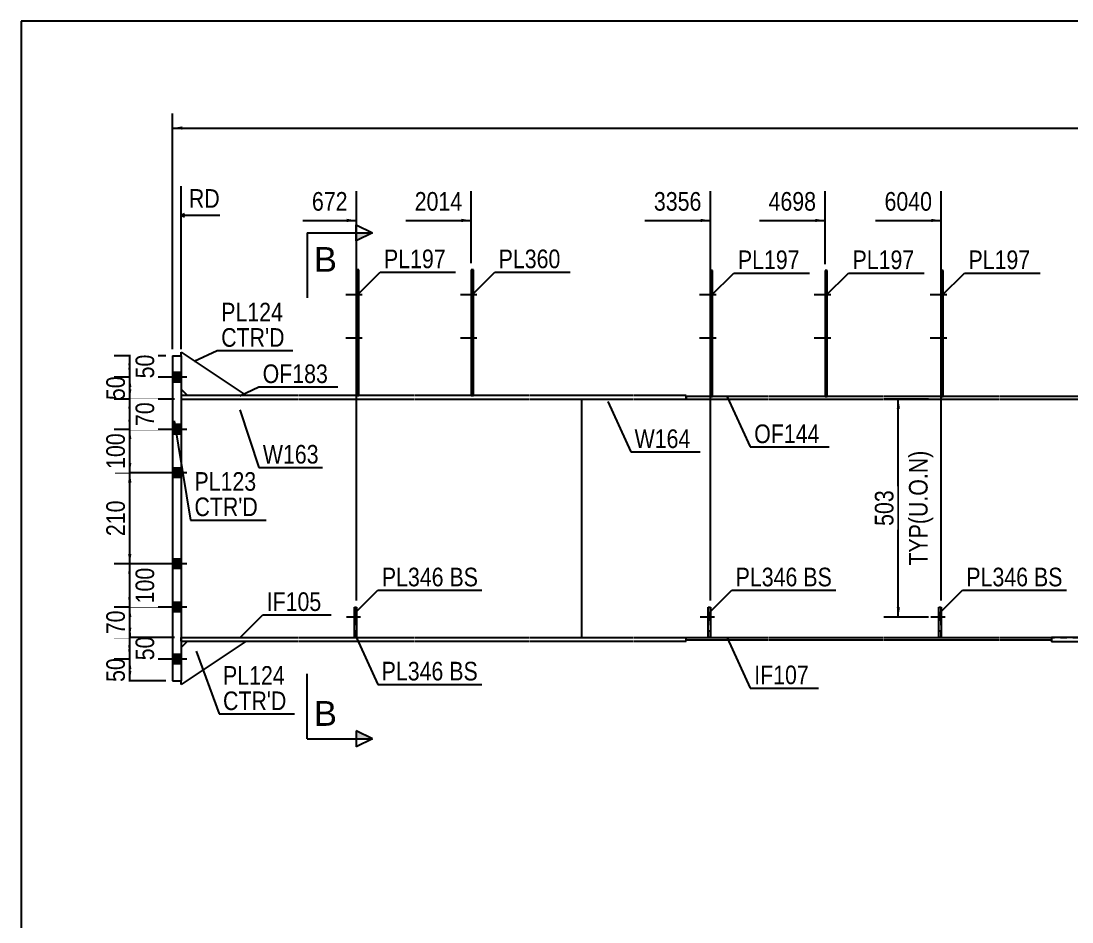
# Model space of a CAD drawing. Header units: millimetres. Extents: x -27 to 375, y -201 to 76.
# Drawn here: x -24.6 to 137, y -62.1 to 76.4 of the extents above; entities that cross this region are included whole.
import ezdxf

# ---------------------------------------------------------------- set-up
doc = ezdxf.new("R2010")
doc.units = ezdxf.units.MM
doc.linetypes.add('DXK_LINE_DOT1', pattern=[1.8814, 0.9407, -0.9407])
doc.linetypes.add('DXK_LINE_DOT2', pattern=[3.9198, 1.9599, -1.9599])
doc.styles.add('Arial', font='ARIAL.TTF', dxfattribs={"height": 0.2})
doc.styles.add('Arial Narrow', font='ARIALN.TTF', dxfattribs={"height": 0.2})

# ---------------------------------------------------------------- blocks, each defined once
blk = doc.blocks.new('Unknown-623588259-1210')
at = {"color": 5, "linetype": 'Continuous'}
for p, q in [((375.38, 76.45), (-24.62, 76.45)), ((-24.62, 76.45), (-24.62, -200.55))]:
    blk.add_line(p, q, dxfattribs=at)
blk = doc.blocks.new('Part-623588259-7175 - 1490')
at = {"color": 2, "linetype": 'Continuous'}
for p, q in [((18, 18.87), (0, 18.87)), ((0, 18.33), (18, 18.33)), ((35.83, 18.87), (18.1, 18.87)), ((18.1, 18.33), (35.83, 18.33)), ((53.47, 18.87), (35.93, 18.87)), ((35.93, 18.33), (53.47, 18.33)), ((69.57, 18.87), (53.57, 18.87)), ((53.57, 18.33), (69.57, 18.33)), ((77.67, 18.87), (69.67, 18.87)), ((69.67, 18.33), (77.67, 18.33)), ((77.67, 18.33), (77.67, 18.87))]:
    blk.add_line(p, q, dxfattribs=at)
at = {"color": 7, "linetype": 'DXK_LINE_DOT1'}
blk.add_line((0, 18.87), (0, 18.33), dxfattribs=at)
blk = doc.blocks.new('Part-623588259-7191 - 1490')
at = {"color": 2, "linetype": 'Continuous'}
blk.add_line((61.57, 18.33), (61.57, -18.33), dxfattribs=at)
at = {"color": 7, "linetype": 'DXK_LINE_DOT1'}
for p, q in [((61.57, 18.33), (69.57, 18.33)), ((69.67, 18.33), (90.24, 18.33)), ((90.34, 18.33), (107.88, 18.33)), ((107.98, 18.33), (125.71, 18.33)), ((125.81, 18.33), (141.81, 18.33)), ((141.91, 18.33), (169.42, 18.33)), ((169.52, 18.33), (187.25, 18.33)), ((187.35, 18.33), (204.88, 18.33)), ((204.98, 18.33), (218.54, 18.33)), ((218.54, 18.33), (218.54, -18.33)), ((61.57, -18.33), (69.57, -18.33)), ((69.67, -18.33), (90.24, -18.33)), ((90.34, -18.33), (107.88, -18.33)), ((107.98, -18.33), (125.71, -18.33)), ((125.81, -18.33), (141.81, -18.33)), ((141.91, -18.33), (169.42, -18.33)), ((169.52, -18.33), (187.25, -18.33)), ((187.35, -18.33), (204.88, -18.33)), ((204.98, -18.33), (218.54, -18.33))]:
    blk.add_line(p, q, dxfattribs=at)
blk = doc.blocks.new('Bolt-623588259-7305 - 1490')
at = {"linetype": 'Continuous'}
for points in [[(99.34, 33.87), (99.34, 34.8), (99.01, 34.8), (99.01, 33.87)], [(99.34, 33.87), (99.34, 34.8), (99.01, 34.8), (99.01, 33.87)], [(99.34, 27.2), (99.34, 28.13), (99.01, 28.13), (99.01, 27.2)], [(99.34, 27.2), (99.34, 28.13), (99.01, 28.13), (99.01, 27.2)]]:
    blk.add_hatch(color=3, dxfattribs=at).paths.add_polyline_path(points)
at = {"color": 3, "linetype": 'Continuous'}
for p, q in [((99.88, 34.33), (97.34, 34.33)), ((99.88, 34.33), (97.34, 34.33)), ((99.34, 34.8), (99.01, 34.8)), ((99.34, 34.8), (99.01, 34.8)), ((99.34, 33.87), (99.01, 33.87)), ((99.34, 33.87), (99.01, 33.87)), ((99.88, 27.67), (97.34, 27.67)), ((99.88, 27.67), (97.34, 27.67)), ((99.34, 28.13), (99.01, 28.13)), ((99.34, 28.13), (99.01, 28.13)), ((99.34, 27.2), (99.01, 27.2)), ((99.34, 27.2), (99.01, 27.2))]:
    blk.add_line(p, q, dxfattribs=at)
blk = doc.blocks.new('Part-623588259-7177 - 1490')
at = {"color": 2, "linetype": 'Continuous'}
for p, q in [((77.67, -18.73), (77.67, -18.33)), ((77.67, -18.33), (90.24, -18.33)), ((90.24, -18.73), (77.67, -18.73)), ((90.34, -18.33), (107.88, -18.33)), ((107.88, -18.73), (90.34, -18.73)), ((107.98, -18.33), (125.71, -18.33)), ((125.71, -18.73), (107.98, -18.73)), ((125.81, -18.33), (133.81, -18.33)), ((133.81, -18.73), (125.81, -18.73)), ((133.81, -18.33), (133.81, -18.73))]:
    blk.add_line(p, q, dxfattribs=at)
blk = doc.blocks.new('Part-623588259-7179 - 1490')
at = {"color": 2, "linetype": 'Continuous'}
for p, q in [((77.67, 18.73), (77.67, 18.33)), ((90.24, 18.73), (77.67, 18.73)), ((77.67, 18.33), (90.24, 18.33)), ((107.88, 18.73), (90.34, 18.73)), ((90.34, 18.33), (107.88, 18.33)), ((125.71, 18.73), (107.98, 18.73)), ((107.98, 18.33), (125.71, 18.33)), ((141.81, 18.73), (125.81, 18.73)), ((125.81, 18.33), (141.81, 18.33)), ((149.91, 18.73), (141.91, 18.73)), ((141.91, 18.33), (149.91, 18.33)), ((149.91, 18.33), (149.91, 18.73))]:
    blk.add_line(p, q, dxfattribs=at)
blk = doc.blocks.new('Part-623588259-7182 - 1490')
at = {"color": 2, "linetype": 'Continuous'}
for p, q in [((0, -18.33), (18, -18.33)), ((0, -18.87), (18, -18.87)), ((18.1, -18.33), (35.83, -18.33)), ((18.1, -18.87), (35.83, -18.87)), ((35.93, -18.33), (53.47, -18.33)), ((35.93, -18.87), (53.47, -18.87)), ((53.57, -18.33), (69.57, -18.33)), ((53.57, -18.87), (69.57, -18.87)), ((69.67, -18.33), (77.67, -18.33)), ((69.67, -18.87), (77.67, -18.87)), ((77.67, -18.87), (77.67, -18.33))]:
    blk.add_line(p, q, dxfattribs=at)
at = {"color": 7, "linetype": 'DXK_LINE_DOT1'}
blk.add_line((0, -18.87), (0, -18.33), dxfattribs=at)
blk = doc.blocks.new('Part-623588259-7250 - 1490')
at = {"color": 2, "linetype": 'Continuous'}
for p, q in [((99.34, 38.07), (99.01, 38.07)), ((99.01, 38.07), (99.01, 18.73)), ((99.34, 18.73), (99.34, 38.07))]:
    blk.add_line(p, q, dxfattribs=at)
at = {"color": 7, "linetype": 'DXK_LINE_DOT1'}
blk.add_line((99.01, 18.73), (99.34, 18.73), dxfattribs=at)
blk = doc.blocks.new('Part-623588259-7188 - 1490')
at = {"color": 2, "linetype": 'Continuous'}
for p, q in [((141.81, -18.33), (133.81, -18.33)), ((133.81, -18.33), (133.81, -19)), ((141.81, -19), (133.81, -19)), ((169.42, -18.33), (141.91, -18.33)), ((169.42, -19), (141.91, -19)), ((187.25, -18.33), (169.52, -18.33)), ((187.25, -19), (169.52, -19)), ((204.88, -18.33), (187.35, -18.33)), ((204.88, -19), (187.35, -19)), ((218.54, -18.33), (204.98, -18.33)), ((218.52, -19), (204.98, -19)), ((226.54, -19.56), (218.52, -19)), ((218.54, -18.33), (226.54, -18.89)), ((226.64, -19.1), (236.24, -19.77)), ((236.2, -20.44), (226.64, -19.77))]:
    blk.add_line(p, q, dxfattribs=at)
at = {"color": 7, "linetype": 'DXK_LINE_DOT1'}
blk.add_line((236.24, -19.77), (236.2, -20.44), dxfattribs=at)
blk = doc.blocks.new('Part-623588259-7256 - 1490')
at = {"color": 2, "linetype": 'Continuous'}
for p, q in [((81.04, -18.31), (81.04, -13.65)), ((81.04, -13.65), (81.38, -13.65)), ((81.38, -13.65), (81.38, -18.31)), ((81.38, -18.31), (81.04, -18.31))]:
    blk.add_line(p, q, dxfattribs=at)
blk = doc.blocks.new('Part-623588259-7259 - 1490')
at = {"color": 7, "linetype": 'DXK_LINE_DOT1'}
for p, q in [((0, 18.33), (0, -18.33)), ((0, 18.33), (18, 18.33)), ((18.1, 18.33), (35.83, 18.33)), ((35.93, 18.33), (53.47, 18.33)), ((53.57, 18.33), (61.57, 18.33)), ((0, -18.33), (18, -18.33)), ((18.1, -18.33), (35.83, -18.33)), ((35.93, -18.33), (53.47, -18.33)), ((53.57, -18.33), (61.57, -18.33))]:
    blk.add_line(p, q, dxfattribs=at)
at = {"color": 2, "linetype": 'Continuous'}
blk.add_line((61.57, 18.33), (61.57, -18.33), dxfattribs=at)
blk = doc.blocks.new('Part-623588259-7195 - 1490')
at = {"color": 2, "linetype": 'Continuous'}
for p, q in [((0, 25), (0, 25.53)), ((0, 25.53), (10, 18.87)), ((0, 19.87), (1, 18.87))]:
    blk.add_line(p, q, dxfattribs=at)
at = {"color": 7, "linetype": 'DXK_LINE_DOT1'}
for p, q in [((0, 25), (0, 19.87)), ((10, 18.87), (1, 18.87))]:
    blk.add_line(p, q, dxfattribs=at)
blk = doc.blocks.new('Part-623588259-7197 - 1490')
at = {"color": 2, "linetype": 'Continuous'}
for p, q in [((10, -18.87), (0, -25.53)), ((1, -18.87), (0, -19.87)), ((0, -25.53), (0, -25))]:
    blk.add_line(p, q, dxfattribs=at)
at = {"color": 7, "linetype": 'DXK_LINE_DOT1'}
for p, q in [((1, -18.87), (10, -18.87)), ((0, -19.87), (0, -25))]:
    blk.add_line(p, q, dxfattribs=at)
blk = doc.blocks.new('Part-623588259-7199 - 1490')
at = {"color": 2, "linetype": 'Continuous'}
for p, q in [((-1.33, 25), (0, 25)), ((-1.33, 25), (-1.33, -25)), ((0, 25), (0, -25)), ((-1.33, -25), (0, -25))]:
    blk.add_line(p, q, dxfattribs=at)
blk = doc.blocks.new('Bolt-623588259-7273 - 1490')
at = {"linetype": 'Continuous'}
for points in [[(44.93, 33.87), (44.93, 34.8), (44.6, 34.8), (44.6, 33.87)], [(44.93, 33.87), (44.93, 34.8), (44.6, 34.8), (44.6, 33.87)], [(44.93, 27.2), (44.93, 28.13), (44.6, 28.13), (44.6, 27.2)], [(44.93, 27.2), (44.93, 28.13), (44.6, 28.13), (44.6, 27.2)]]:
    blk.add_hatch(color=3, dxfattribs=at).paths.add_polyline_path(points)
at = {"color": 3, "linetype": 'Continuous'}
for p, q in [((45.47, 34.33), (42.93, 34.33)), ((45.47, 34.33), (42.93, 34.33)), ((44.93, 34.8), (44.6, 34.8)), ((44.93, 34.8), (44.6, 34.8)), ((44.93, 33.87), (44.6, 33.87)), ((44.93, 33.87), (44.6, 33.87)), ((45.47, 27.67), (42.93, 27.67)), ((45.47, 27.67), (42.93, 27.67)), ((44.93, 28.13), (44.6, 28.13)), ((44.93, 28.13), (44.6, 28.13)), ((44.93, 27.2), (44.6, 27.2)), ((44.93, 27.2), (44.6, 27.2))]:
    blk.add_line(p, q, dxfattribs=at)
blk = doc.blocks.new('Part-623588259-7209 - 1490')
at = {"color": 2, "linetype": 'Continuous'}
for p, q in [((117.18, 38.07), (116.84, 38.07)), ((116.84, 38.07), (116.84, 18.73)), ((117.18, 18.73), (117.18, 38.07))]:
    blk.add_line(p, q, dxfattribs=at)
at = {"color": 7, "linetype": 'DXK_LINE_DOT1'}
blk.add_line((116.84, 18.73), (117.18, 18.73), dxfattribs=at)
blk = doc.blocks.new('Part-623588259-7210 - 1490')
at = {"color": 2, "linetype": 'Continuous'}
for p, q in [((81.71, 38.07), (81.38, 38.07)), ((81.38, 38.07), (81.38, 18.73)), ((81.71, 18.73), (81.71, 38.07))]:
    blk.add_line(p, q, dxfattribs=at)
at = {"color": 7, "linetype": 'DXK_LINE_DOT1'}
blk.add_line((81.38, 18.73), (81.71, 18.73), dxfattribs=at)
blk = doc.blocks.new('Part-623588259-7211 - 1490')
at = {"color": 2, "linetype": 'Continuous'}
for p, q in [((27.3, 38.2), (26.97, 38.2)), ((26.97, 38.2), (26.97, 18.87)), ((27.3, 18.87), (27.3, 38.2))]:
    blk.add_line(p, q, dxfattribs=at)
at = {"color": 7, "linetype": 'DXK_LINE_DOT1'}
blk.add_line((26.97, 18.87), (27.3, 18.87), dxfattribs=at)
blk = doc.blocks.new('Part-623588259-7212 - 1490')
at = {"color": 2, "linetype": 'Continuous'}
for p, q in [((44.93, 38.2), (44.6, 38.2)), ((44.6, 38.2), (44.6, 18.87)), ((44.93, 18.87), (44.93, 38.2))]:
    blk.add_line(p, q, dxfattribs=at)
at = {"color": 7, "linetype": 'DXK_LINE_DOT1'}
blk.add_line((44.6, 18.87), (44.93, 18.87), dxfattribs=at)
blk = doc.blocks.new('Bolt-623588259-7280 - 1490')
at = {"color": 3, "linetype": 'DXK_LINE_DOT2'}
for p, q in [((117.48, -15.18), (115.28, -15.18)), ((116.84, -14.71), (116.51, -14.71)), ((116.84, -15.65), (116.51, -15.65))]:
    blk.add_line(p, q, dxfattribs=at)
blk = doc.blocks.new('Part-623588259-7225 - 1490')
at = {"color": 7, "linetype": 'DXK_LINE_DOT1'}
for p, q in [((116.51, -18.31), (116.51, -13.65)), ((116.51, -13.65), (116.84, -13.65)), ((116.84, -18.31), (116.84, -13.65)), ((116.51, -17.31), (116.84, -17.31)), ((116.84, -18.31), (116.51, -18.31))]:
    blk.add_line(p, q, dxfattribs=at)
blk = doc.blocks.new('Part-623588259-7228 - 1490')
at = {"color": 2, "linetype": 'Continuous'}
for p, q in [((116.51, -18.31), (116.51, -13.65)), ((116.51, -13.65), (116.84, -13.65)), ((116.84, -13.65), (116.84, -18.31)), ((116.84, -18.31), (116.51, -18.31))]:
    blk.add_line(p, q, dxfattribs=at)
blk = doc.blocks.new('Bolt-623588259-7299 - 1490')
at = {"color": 3, "linetype": 'DXK_LINE_DOT2'}
for p, q in [((27.6, -15.18), (25.4, -15.18)), ((26.97, -14.71), (26.63, -14.71)), ((26.97, -15.65), (26.63, -15.65))]:
    blk.add_line(p, q, dxfattribs=at)
blk = doc.blocks.new('Bolt-623588259-7302 - 1490')
at = {"linetype": 'Continuous'}
blk.add_hatch(color=3, dxfattribs=at).paths.add_polyline_path([(26.97, -15.65), (26.97, -14.71), (26.63, -14.71), (26.63, -15.65)])
at = {"color": 3, "linetype": 'Continuous'}
for p, q in [((27.6, -15.18), (25.4, -15.18)), ((26.97, -14.71), (26.63, -14.71)), ((26.97, -15.65), (26.63, -15.65))]:
    blk.add_line(p, q, dxfattribs=at)
blk = doc.blocks.new('Part-623588259-7244 - 1490')
at = {"color": 7, "linetype": 'DXK_LINE_DOT1'}
for p, q in [((26.63, -18.31), (26.63, -13.65)), ((26.63, -13.65), (26.97, -13.65)), ((26.97, -18.31), (26.97, -13.65)), ((26.63, -17.31), (26.97, -17.31)), ((26.97, -18.31), (26.63, -18.31))]:
    blk.add_line(p, q, dxfattribs=at)
blk = doc.blocks.new('Part-623588259-7247 - 1490')
at = {"color": 2, "linetype": 'Continuous'}
for p, q in [((26.63, -18.31), (26.63, -13.65)), ((26.63, -13.65), (26.97, -13.65)), ((26.97, -13.65), (26.97, -18.31)), ((26.97, -18.31), (26.63, -18.31))]:
    blk.add_line(p, q, dxfattribs=at)
blk = doc.blocks.new('Part-623588259-7253 - 1490')
at = {"color": 7, "linetype": 'DXK_LINE_DOT1'}
for p, q in [((81.04, -18.31), (81.04, -13.65)), ((81.04, -13.65), (81.38, -13.65)), ((81.38, -18.31), (81.38, -13.65)), ((81.04, -17.31), (81.38, -17.31)), ((81.38, -18.31), (81.04, -18.31))]:
    blk.add_line(p, q, dxfattribs=at)
blk = doc.blocks.new('Bolt-623588259-7260 - 1490')
at = {"linetype": 'Continuous'}
for points in [[(-1.33, 22.4), (-1.33, 20.93), (0, 20.93), (0, 22.4)], [(-1.33, 22.4), (-1.33, 20.93), (0, 20.93), (0, 22.4)], [(-1.33, 14.4), (-1.33, 12.93), (0, 12.93), (0, 14.4)], [(-1.33, 14.4), (-1.33, 12.93), (0, 12.93), (0, 14.4)], [(-1.33, 7.73), (-1.33, 6.27), (0, 6.27), (0, 7.73)], [(-1.33, 7.73), (-1.33, 6.27), (0, 6.27), (0, 7.73)], [(-1.33, -6.27), (-1.33, -7.73), (0, -7.73), (0, -6.27)], [(-1.33, -6.27), (-1.33, -7.73), (0, -7.73), (0, -6.27)], [(-1.33, -12.93), (-1.33, -14.4), (0, -14.4), (0, -12.93)], [(-1.33, -12.93), (-1.33, -14.4), (0, -14.4), (0, -12.93)], [(-1.33, -20.93), (-1.33, -22.4), (0, -22.4), (0, -20.93)], [(-1.33, -20.93), (-1.33, -22.4), (0, -22.4), (0, -20.93)]]:
    blk.add_hatch(color=3, dxfattribs=at).paths.add_polyline_path(points)
at = {"color": 3, "linetype": 'Continuous'}
for p, q in [((0.89, 21.67), (-5.33, 21.67)), ((0.89, 21.67), (-5.33, 21.67)), ((0, 22.4), (-1.33, 22.4)), ((0, 22.4), (-1.33, 22.4)), ((0, 20.93), (-1.33, 20.93)), ((0, 20.93), (-1.33, 20.93)), ((0.89, 13.67), (-5.33, 13.67)), ((0.89, 13.67), (-5.33, 13.67)), ((0, 14.4), (-1.33, 14.4)), ((0, 14.4), (-1.33, 14.4)), ((0, 12.93), (-1.33, 12.93)), ((0, 12.93), (-1.33, 12.93)), ((0.89, 7), (-5.33, 7)), ((0.89, 7), (-5.33, 7)), ((0, 7.73), (-1.33, 7.73)), ((0, 7.73), (-1.33, 7.73)), ((0, 6.27), (-1.33, 6.27)), ((0, 6.27), (-1.33, 6.27)), ((0, -6.27), (-1.33, -6.27)), ((0, -6.27), (-1.33, -6.27)), ((0.89, -7), (-5.33, -7)), ((0.89, -7), (-5.33, -7)), ((0, -7.73), (-1.33, -7.73)), ((0, -7.73), (-1.33, -7.73)), ((0.89, -13.67), (-5.33, -13.67)), ((0.89, -13.67), (-5.33, -13.67)), ((0, -12.93), (-1.33, -12.93)), ((0, -12.93), (-1.33, -12.93)), ((0, -14.4), (-1.33, -14.4)), ((0, -14.4), (-1.33, -14.4)), ((0, -20.93), (-1.33, -20.93)), ((0, -20.93), (-1.33, -20.93)), ((0.89, -21.67), (-5.33, -21.67)), ((0.89, -21.67), (-5.33, -21.67)), ((0, -22.4), (-1.33, -22.4)), ((0, -22.4), (-1.33, -22.4))]:
    blk.add_line(p, q, dxfattribs=at)
blk = doc.blocks.new('Bolt-623588259-7270 - 1490')
at = {"linetype": 'Continuous'}
for points in [[(117.18, 33.87), (117.18, 34.8), (116.84, 34.8), (116.84, 33.87)], [(117.18, 33.87), (117.18, 34.8), (116.84, 34.8), (116.84, 33.87)], [(117.18, 27.2), (117.18, 28.13), (116.84, 28.13), (116.84, 27.2)], [(117.18, 27.2), (117.18, 28.13), (116.84, 28.13), (116.84, 27.2)]]:
    blk.add_hatch(color=3, dxfattribs=at).paths.add_polyline_path(points)
at = {"color": 3, "linetype": 'Continuous'}
for p, q in [((117.71, 34.33), (115.18, 34.33)), ((117.71, 34.33), (115.18, 34.33)), ((117.18, 34.8), (116.84, 34.8)), ((117.18, 34.8), (116.84, 34.8)), ((117.18, 33.87), (116.84, 33.87)), ((117.18, 33.87), (116.84, 33.87)), ((117.71, 27.67), (115.18, 27.67)), ((117.71, 27.67), (115.18, 27.67)), ((117.18, 28.13), (116.84, 28.13)), ((117.18, 28.13), (116.84, 28.13)), ((117.18, 27.2), (116.84, 27.2)), ((117.18, 27.2), (116.84, 27.2))]:
    blk.add_line(p, q, dxfattribs=at)
blk = doc.blocks.new('Bolt-623588259-7271 - 1490')
at = {"linetype": 'Continuous'}
for points in [[(81.71, 33.87), (81.71, 34.8), (81.38, 34.8), (81.38, 33.87)], [(81.71, 33.87), (81.71, 34.8), (81.38, 34.8), (81.38, 33.87)], [(81.71, 27.2), (81.71, 28.13), (81.38, 28.13), (81.38, 27.2)], [(81.71, 27.2), (81.71, 28.13), (81.38, 28.13), (81.38, 27.2)]]:
    blk.add_hatch(color=3, dxfattribs=at).paths.add_polyline_path(points)
at = {"color": 3, "linetype": 'Continuous'}
for p, q in [((82.24, 34.33), (79.71, 34.33)), ((82.24, 34.33), (79.71, 34.33)), ((81.71, 34.8), (81.38, 34.8)), ((81.71, 34.8), (81.38, 34.8)), ((81.71, 33.87), (81.38, 33.87)), ((81.71, 33.87), (81.38, 33.87)), ((82.24, 27.67), (79.71, 27.67)), ((82.24, 27.67), (79.71, 27.67)), ((81.71, 28.13), (81.38, 28.13)), ((81.71, 28.13), (81.38, 28.13)), ((81.71, 27.2), (81.38, 27.2)), ((81.71, 27.2), (81.38, 27.2))]:
    blk.add_line(p, q, dxfattribs=at)
blk = doc.blocks.new('Bolt-623588259-7272 - 1490')
at = {"linetype": 'Continuous'}
for points in [[(27.3, 33.87), (27.3, 34.8), (26.97, 34.8), (26.97, 33.87)], [(27.3, 33.87), (27.3, 34.8), (26.97, 34.8), (26.97, 33.87)], [(27.3, 27.2), (27.3, 28.13), (26.97, 28.13), (26.97, 27.2)], [(27.3, 27.2), (27.3, 28.13), (26.97, 28.13), (26.97, 27.2)]]:
    blk.add_hatch(color=3, dxfattribs=at).paths.add_polyline_path(points)
at = {"color": 3, "linetype": 'Continuous'}
for p, q in [((27.83, 34.33), (25.3, 34.33)), ((27.83, 34.33), (25.3, 34.33)), ((27.3, 34.8), (26.97, 34.8)), ((27.3, 34.8), (26.97, 34.8)), ((27.3, 33.87), (26.97, 33.87)), ((27.3, 33.87), (26.97, 33.87)), ((27.83, 27.67), (25.3, 27.67)), ((27.83, 27.67), (25.3, 27.67)), ((27.3, 28.13), (26.97, 28.13)), ((27.3, 28.13), (26.97, 28.13)), ((27.3, 27.2), (26.97, 27.2)), ((27.3, 27.2), (26.97, 27.2))]:
    blk.add_line(p, q, dxfattribs=at)
blk = doc.blocks.new('Bolt-623588259-7283 - 1490')
at = {"linetype": 'Continuous'}
blk.add_hatch(color=3, dxfattribs=at).paths.add_polyline_path([(116.84, -15.65), (116.84, -14.71), (116.51, -14.71), (116.51, -15.65)])
at = {"color": 3, "linetype": 'Continuous'}
for p, q in [((117.48, -15.18), (115.28, -15.18)), ((116.84, -14.71), (116.51, -14.71)), ((116.84, -15.65), (116.51, -15.65))]:
    blk.add_line(p, q, dxfattribs=at)
blk = doc.blocks.new('Bolt-623588259-7308 - 1490')
at = {"color": 3, "linetype": 'DXK_LINE_DOT2'}
for p, q in [((82.01, -15.18), (79.81, -15.18)), ((81.38, -14.71), (81.04, -14.71)), ((81.38, -15.65), (81.04, -15.65))]:
    blk.add_line(p, q, dxfattribs=at)
blk = doc.blocks.new('Bolt-623588259-7311 - 1490')
at = {"linetype": 'Continuous'}
blk.add_hatch(color=3, dxfattribs=at).paths.add_polyline_path([(81.38, -15.65), (81.38, -14.71), (81.04, -14.71), (81.04, -15.65)])
at = {"color": 3, "linetype": 'Continuous'}
for p, q in [((82.01, -15.18), (79.81, -15.18)), ((81.38, -14.71), (81.04, -14.71)), ((81.38, -15.65), (81.04, -15.65))]:
    blk.add_line(p, q, dxfattribs=at)
blk = doc.blocks.new('StraightDimension-623588259-2412 - 1490')
at = {"linetype": 'Continuous'}
for points in [[(-8.15, 20.17), (-7.9, 21.67), (-7.65, 20.17)], [(-7.65, 19.83), (-7.9, 18.33), (-8.15, 19.83)]]:
    blk.add_hatch(color=7, dxfattribs=at).paths.add_polyline_path(points)
at = {"color": 7, "linetype": 'Continuous'}
for p, q in [((-1, 21.67), (-10.15, 21.67)), ((-7.9, 18.33), (-7.9, 21.67)), ((-1, 18.33), (-10.15, 18.33))]:
    blk.add_line(p, q, dxfattribs=at)
at = {"color": 0}
blk.add_wipeout([(-8.05, 22.43), (-12.25, 22.43), (-12.25, 17.57), (-8.05, 17.57)], dxfattribs=at)
at = {"color": 3, "style": 'Arial Narrow'}
blk.add_text('50', height=2.863, rotation=90.0002, dxfattribs=at).set_placement((-8.65, 18.17))
blk = doc.blocks.new('StraightDimension-623588259-2341 - 1490')
at = {"linetype": 'Continuous'}
for points in [[(-8.15, -23.17), (-7.9, -21.67), (-7.65, -23.17)], [(-7.65, -23.5), (-7.9, -25), (-8.15, -23.5)]]:
    blk.add_hatch(color=7, dxfattribs=at).paths.add_polyline_path(points)
at = {"color": 7, "linetype": 'Continuous'}
for p, q in [((-1, -21.67), (-10.15, -21.67)), ((-7.9, -25), (-7.9, -21.67)), ((-2.33, -25), (-10.15, -25))]:
    blk.add_line(p, q, dxfattribs=at)
at = {"color": 0}
blk.add_wipeout([(-8.05, -20.91), (-12.25, -20.91), (-12.25, -25.76), (-8.05, -25.76)], dxfattribs=at)
at = {"color": 3, "style": 'Arial Narrow'}
blk.add_text('50', height=2.863, rotation=90.0002, dxfattribs=at).set_placement((-8.65, -25.16))
blk = doc.blocks.new('StraightDimension-623588259-2358 - 1490')
at = {"linetype": 'Continuous'}
for points in [[(-8.15, -19.83), (-7.9, -18.33), (-7.65, -19.83)], [(-7.65, -20.17), (-7.9, -21.67), (-8.15, -20.17)]]:
    blk.add_hatch(color=7, dxfattribs=at).paths.add_polyline_path(points)
at = {"color": 7, "linetype": 'Continuous'}
for p, q in [((-1, -18.33), (-10.3, -18.33)), ((-7.9, -21.67), (-7.9, -18.33)), ((-1, -21.67), (-10.3, -21.67))]:
    blk.add_line(p, q, dxfattribs=at)
at = {"color": 0}
blk.add_wipeout([(-3.55, -17.57), (-7.75, -17.57), (-7.75, -22.43), (-3.55, -22.43)], dxfattribs=at)
at = {"color": 3, "style": 'Arial Narrow'}
blk.add_text('50', height=2.863, rotation=90.0002, dxfattribs=at).set_placement((-4.15, -21.83))
blk = doc.blocks.new('StraightDimension-623588259-2373 - 1490')
at = {"linetype": 'Continuous'}
for points in [[(-8.15, -15.17), (-7.9, -13.67), (-7.65, -15.17)], [(-7.65, -16.83), (-7.9, -18.33), (-8.15, -16.83)]]:
    blk.add_hatch(color=7, dxfattribs=at).paths.add_polyline_path(points)
at = {"color": 7, "linetype": 'Continuous'}
for p, q in [((-1, -13.67), (-10.15, -13.67)), ((-7.9, -18.33), (-7.9, -13.67)), ((-1, -18.33), (-10.15, -18.33))]:
    blk.add_line(p, q, dxfattribs=at)
at = {"color": 0}
blk.add_wipeout([(-8.05, -13.58), (-12.25, -13.58), (-12.25, -18.43), (-8.05, -18.43)], dxfattribs=at)
at = {"color": 3, "style": 'Arial Narrow'}
blk.add_text('70', height=2.863, rotation=90.0002, dxfattribs=at).set_placement((-8.65, -17.83))
blk = doc.blocks.new('StraightDimension-623588259-2380 - 1490')
at = {"linetype": 'Continuous'}
for points in [[(-8.15, -8.5), (-7.9, -7), (-7.65, -8.5)], [(-7.65, -12.17), (-7.9, -13.67), (-8.15, -12.17)]]:
    blk.add_hatch(color=7, dxfattribs=at).paths.add_polyline_path(points)
at = {"color": 7, "linetype": 'Continuous'}
for p, q in [((-1, -7), (-10.3, -7)), ((-7.9, -13.67), (-7.9, -7)), ((-1, -13.67), (-10.3, -13.67))]:
    blk.add_line(p, q, dxfattribs=at)
at = {"color": 0}
blk.add_wipeout([(-3.55, -6.99), (-7.75, -6.99), (-7.75, -13.68), (-3.55, -13.68)], dxfattribs=at)
at = {"color": 3, "style": 'Arial Narrow'}
blk.add_text('100', height=2.863, rotation=90.0002, dxfattribs=at).set_placement((-4.15, -13.08))
blk = doc.blocks.new('StraightDimension-623588259-2389 - 1490')
at = {"linetype": 'Continuous'}
for points in [[(-8.15, 5.5), (-7.9, 7), (-7.65, 5.5)], [(-7.65, -5.5), (-7.9, -7), (-8.15, -5.5)]]:
    blk.add_hatch(color=7, dxfattribs=at).paths.add_polyline_path(points)
at = {"color": 7, "linetype": 'Continuous'}
for p, q in [((-1, 7), (-10.15, 7)), ((-7.9, -7), (-7.9, 7)), ((-1, -7), (-10.15, -7))]:
    blk.add_line(p, q, dxfattribs=at)
at = {"color": 0}
blk.add_wipeout([(-8.05, 3.34), (-12.25, 3.34), (-12.25, -3.34), (-8.05, -3.34)], dxfattribs=at)
at = {"color": 3, "style": 'Arial Narrow'}
blk.add_text('210', height=2.863, rotation=90.0002, dxfattribs=at).set_placement((-8.65, -2.74))
blk = doc.blocks.new('StraightDimension-623588259-2396 - 1490')
at = {"linetype": 'Continuous'}
for points in [[(-8.15, 12.17), (-7.9, 13.67), (-7.65, 12.17)], [(-7.65, 8.5), (-7.9, 7), (-8.15, 8.5)]]:
    blk.add_hatch(color=7, dxfattribs=at).paths.add_polyline_path(points)
at = {"color": 7, "linetype": 'Continuous'}
for p, q in [((-1, 13.67), (-10.15, 13.67)), ((-7.9, 7), (-7.9, 13.67)), ((-1, 7), (-10.15, 7))]:
    blk.add_line(p, q, dxfattribs=at)
at = {"color": 0}
blk.add_wipeout([(-8.05, 13.68), (-12.25, 13.68), (-12.25, 6.99), (-8.05, 6.99)], dxfattribs=at)
at = {"color": 3, "style": 'Arial Narrow'}
blk.add_text('100', height=2.863, rotation=90.0002, dxfattribs=at).set_placement((-8.65, 7.59))
blk = doc.blocks.new('StraightDimension-623588259-2405 - 1490')
at = {"linetype": 'Continuous'}
for points in [[(-8.15, 16.83), (-7.9, 18.33), (-7.65, 16.83)], [(-7.65, 15.17), (-7.9, 13.67), (-8.15, 15.17)]]:
    blk.add_hatch(color=7, dxfattribs=at).paths.add_polyline_path(points)
at = {"color": 7, "linetype": 'Continuous'}
for p, q in [((-1, 18.33), (-10.3, 18.33)), ((-7.9, 13.67), (-7.9, 18.33)), ((-1, 13.67), (-10.3, 13.67))]:
    blk.add_line(p, q, dxfattribs=at)
at = {"color": 0}
blk.add_wipeout([(-3.55, 18.43), (-7.75, 18.43), (-7.75, 13.58), (-3.55, 13.58)], dxfattribs=at)
at = {"color": 3, "style": 'Arial Narrow'}
blk.add_text('70', height=2.863, rotation=90.0002, dxfattribs=at).set_placement((-4.15, 14.18))
blk = doc.blocks.new('StraightDimension-623588259-2428 - 1490')
at = {"linetype": 'Continuous'}
for points in [[(-8.15, 23.5), (-7.9, 25), (-7.65, 23.5)], [(-7.65, 23.17), (-7.9, 21.67), (-8.15, 23.17)]]:
    blk.add_hatch(color=7, dxfattribs=at).paths.add_polyline_path(points)
at = {"color": 7, "linetype": 'Continuous'}
for p, q in [((-2.33, 25), (-10.3, 25)), ((-7.9, 21.67), (-7.9, 25)), ((-1, 21.67), (-10.3, 21.67))]:
    blk.add_line(p, q, dxfattribs=at)
at = {"color": 0}
blk.add_wipeout([(-3.55, 25.76), (-7.75, 25.76), (-7.75, 20.91), (-3.55, 20.91)], dxfattribs=at)
at = {"color": 3, "style": 'Arial Narrow'}
blk.add_text('50', height=2.863, rotation=90.0002, dxfattribs=at).set_placement((-4.15, 21.51))
blk = doc.blocks.new('StraightDimension-623588259-2657 - 1490')
at = {"linetype": 'Continuous'}
blk.add_hatch(color=7, dxfattribs=at).paths.add_polyline_path([(0.17, 59.75), (-1.33, 60), (0.17, 60.25)])
at = {"color": 7, "linetype": 'Continuous'}
for p, q in [((-1.33, 26), (-1.33, 62.25)), ((-1.33, 60), (352.84, 60))]:
    blk.add_line(p, q, dxfattribs=at)
blk = doc.blocks.new('StraightDimension-623588259-6185 - 1490')
at = {"linetype": 'Continuous'}
for points in [[(110.02, 16.83), (110.27, 18.33), (110.52, 16.83)], [(110.52, -13.68), (110.27, -15.18), (110.02, -13.68)]]:
    blk.add_hatch(color=7, dxfattribs=at).paths.add_polyline_path(points)
at = {"color": 7, "linetype": 'Continuous'}
for p, q in [((114.89, 18.33), (108.02, 18.33)), ((110.27, -15.18), (110.27, 18.33)), ((114.89, -15.18), (108.02, -15.18))]:
    blk.add_line(p, q, dxfattribs=at)
at = {"color": 0, "linetype": 'Continuous'}
blk.add_wipeout([(115.37, 11.03), (111.17, 11.03), (111.17, -7.88), (115.37, -7.88)], dxfattribs=at)
at = {"color": 3, "linetype": 'Continuous', "style": 'Arial Narrow'}
blk.add_text('TYP(U.O.N)', height=2.863, rotation=90.0002, dxfattribs=at).set_placement((114.77, -7.28))
at = {"color": 0}
blk.add_wipeout([(110.12, 4.92), (105.92, 4.92), (105.92, -1.77), (110.12, -1.77)], dxfattribs=at)
at = {"color": 3, "style": 'Arial Narrow'}
blk.add_text('503', height=2.863, rotation=90.0002, dxfattribs=at).set_placement((109.52, -1.17))
blk = doc.blocks.new('StraightDimension-623588259-10914 - 1490')
at = {"linetype": 'Continuous'}
blk.add_hatch(color=7, dxfattribs=at).paths.add_polyline_path([(25.47, 46.04), (26.97, 45.79), (25.47, 45.54)])
at = {"color": 7, "linetype": 'Continuous'}
for p, q in [((26.97, -12.65), (26.97, 50.29)), ((18.73, 45.79), (26.97, 45.79))]:
    blk.add_line(p, q, dxfattribs=at)
at = {"color": 0, "linetype": 'Continuous'}
blk.add_wipeout([(6.53, 47.14), (6.53, 51.34), (0.59, 51.34), (0.59, 47.14)], dxfattribs=at)
at = {"color": 7, "linetype": 'Continuous'}
for p, q in [((0, 26), (0, 51.04)), ((0.5, 46.79), (0, 46.54)), ((0.5, 46.29), (0, 46.54)), ((5.93, 46.54), (0, 46.54))]:
    blk.add_line(p, q, dxfattribs=at)
at = {"color": 3, "linetype": 'Continuous', "style": 'Arial Narrow'}
blk.add_text('RD', height=2.863, dxfattribs=at).set_placement((1.19, 47.74))
at = {"color": 0}
blk.add_wipeout([(26.19, 46.69), (26.19, 50.89), (19.51, 50.89), (19.51, 46.69)], dxfattribs=at)
at = {"color": 3, "style": 'Arial Narrow'}
blk.add_text('672', height=2.863, dxfattribs=at).set_placement((20.11, 47.29))
blk = doc.blocks.new('StraightDimension-623588259-10910 - 1490')
at = {"linetype": 'Continuous'}
blk.add_hatch(color=7, dxfattribs=at).paths.add_polyline_path([(115.34, 46.04), (116.84, 45.79), (115.34, 45.54)])
at = {"color": 7, "linetype": 'Continuous'}
for p, q in [((116.84, -12.65), (116.84, 50.29)), ((106.78, 45.79), (116.84, 45.79))]:
    blk.add_line(p, q, dxfattribs=at)
at = {"color": 0}
blk.add_wipeout([(116.07, 46.69), (116.07, 50.89), (107.55, 50.89), (107.55, 46.69)], dxfattribs=at)
at = {"color": 3, "style": 'Arial Narrow'}
blk.add_text('6040', height=2.863, dxfattribs=at).set_placement((108.15, 47.29))
blk = doc.blocks.new('StraightDimension-623588259-10911 - 1490')
at = {"linetype": 'Continuous'}
blk.add_hatch(color=7, dxfattribs=at).paths.add_polyline_path([(97.51, 46.04), (99.01, 45.79), (97.51, 45.54)])
at = {"color": 7, "linetype": 'Continuous'}
for p, q in [((99.01, 39.07), (99.01, 50.29)), ((88.95, 45.79), (99.01, 45.79))]:
    blk.add_line(p, q, dxfattribs=at)
at = {"color": 0}
blk.add_wipeout([(98.23, 46.69), (98.23, 50.89), (89.72, 50.89), (89.72, 46.69)], dxfattribs=at)
at = {"color": 3, "style": 'Arial Narrow'}
blk.add_text('4698', height=2.863, dxfattribs=at).set_placement((90.32, 47.29))
blk = doc.blocks.new('StraightDimension-623588259-10912 - 1490')
at = {"linetype": 'Continuous'}
blk.add_hatch(color=7, dxfattribs=at).paths.add_polyline_path([(79.88, 46.04), (81.38, 45.79), (79.88, 45.54)])
at = {"color": 7, "linetype": 'Continuous'}
for p, q in [((81.38, -12.65), (81.38, 50.29)), ((71.31, 45.79), (81.38, 45.79))]:
    blk.add_line(p, q, dxfattribs=at)
at = {"color": 0}
blk.add_wipeout([(80.6, 46.69), (80.6, 50.89), (72.09, 50.89), (72.09, 46.69)], dxfattribs=at)
at = {"color": 3, "style": 'Arial Narrow'}
blk.add_text('3356', height=2.863, dxfattribs=at).set_placement((72.69, 47.29))
blk = doc.blocks.new('StraightDimension-623588259-10913 - 1490')
at = {"linetype": 'Continuous'}
blk.add_hatch(color=7, dxfattribs=at).paths.add_polyline_path([(43.1, 46.04), (44.6, 45.79), (43.1, 45.54)])
at = {"color": 7, "linetype": 'Continuous'}
for p, q in [((44.6, 39.2), (44.6, 50.29)), ((34.54, 45.79), (44.6, 45.79))]:
    blk.add_line(p, q, dxfattribs=at)
at = {"color": 0}
blk.add_wipeout([(43.83, 46.69), (43.83, 50.89), (35.31, 50.89), (35.31, 46.69)], dxfattribs=at)
at = {"color": 3, "style": 'Arial Narrow'}
blk.add_text('2014', height=2.863, dxfattribs=at).set_placement((35.91, 47.29))
blk = doc.blocks.new('Mark-623588259-10397 - 1490')
at = {"color": 0}
blk.add_wipeout([(78.31, 10.8), (78.31, 13.8), (69.72, 13.8), (69.72, 10.8)], dxfattribs=at)
blk.add_wipeout([(78.31, 10.8), (78.31, 13.8), (69.72, 13.8), (69.72, 10.8)], dxfattribs=at)
at = {"color": 7, "linetype": 'Continuous'}
for p, q in [((65.58, 17.94), (69.12, 10.2)), ((69.12, 10.2), (79.81, 10.2))]:
    blk.add_line(p, q, dxfattribs=at)
at = {"color": 3, "style": 'Arial Narrow'}
blk.add_text('W164', height=2.863, dxfattribs=at).set_placement((69.72, 10.8))
blk = doc.blocks.new('SectionMark-623588259-2667 - 1490')
at = {"linetype": 'Continuous'}
for points in [[(26.9, 42.64), (26.9, 43.89), (29.4, 43.89)], [(26.9, -33.91), (26.9, -32.66), (29.4, -33.91)]]:
    blk.add_hatch(color=30, dxfattribs=at).paths.add_polyline_path(points)
at = {"color": 30, "linetype": 'Continuous'}
for p, q in [((19.4, 43.89), (19.4, 33.89)), ((19.4, 43.89), (29.4, 43.89)), ((26.9, 42.64), (26.9, 45.14)), ((26.9, 45.14), (29.4, 43.89)), ((29.4, 43.89), (26.9, 42.64)), ((19.4, -33.91), (19.4, -23.91)), ((19.4, -33.91), (29.4, -33.91)), ((29.4, -33.91), (26.9, -32.66)), ((26.9, -32.66), (26.9, -35.16)), ((29.4, -33.91), (26.9, -35.16))]:
    blk.add_line(p, q, dxfattribs=at)
at = {"color": 0, "linetype": 'Continuous'}
for points in [[(23.95, 37.89), (23.95, 41.89), (20.4, 41.89), (20.4, 37.89)], [(23.95, -31.91), (23.95, -27.91), (20.4, -27.91), (20.4, -31.91)]]:
    blk.add_wipeout(points, dxfattribs=at)
at = {"color": 96, "linetype": 'Continuous', "style": 'Arial'}
for p in [(20.4, 37.89), (20.4, -31.91)]:
    blk.add_text('B', height=3.82, dxfattribs=at).set_placement(p)
blk = doc.blocks.new('MarkSet-623588259-10368 - 1490')
at = {"color": 0}
for points in [[(130.23, -10.46), (130.23, -7.46), (120.73, -7.46), (120.73, -10.46)], [(135.52, -10.46), (135.52, -7.46), (131.13, -7.46), (131.13, -10.46)]]:
    blk.add_wipeout(points, dxfattribs=at)
for points in [[(130.23, -10.46), (130.23, -7.46), (120.73, -7.46), (120.73, -10.46)], [(135.52, -10.46), (135.52, -7.46), (131.13, -7.46), (131.13, -10.46)]]:
    blk.add_wipeout(points, dxfattribs=at)
at = {"color": 7, "linetype": 'Continuous'}
for p, q in [((116.59, -14.6), (120.13, -11.06)), ((120.13, -11.06), (136.12, -11.06))]:
    blk.add_line(p, q, dxfattribs=at)
at = {"color": 3, "style": 'Arial Narrow'}
for s, p in [('PL346', (120.73, -10.46)), ('BS', (131.13, -10.46))]:
    blk.add_text(s, height=2.863, dxfattribs=at).set_placement(p)
blk = doc.blocks.new('MarkSet-623588259-10313 - 1490')
at = {"color": 0}
for points in [[(40.36, -10.46), (40.36, -7.46), (30.86, -7.46), (30.86, -10.46)], [(45.64, -10.46), (45.64, -7.46), (41.26, -7.46), (41.26, -10.46)]]:
    blk.add_wipeout(points, dxfattribs=at)
for points in [[(40.36, -10.46), (40.36, -7.46), (30.86, -7.46), (30.86, -10.46)], [(45.64, -10.46), (45.64, -7.46), (41.26, -7.46), (41.26, -10.46)]]:
    blk.add_wipeout(points, dxfattribs=at)
at = {"color": 7, "linetype": 'Continuous'}
for p, q in [((26.72, -14.6), (30.26, -11.06)), ((30.26, -11.06), (46.24, -11.06))]:
    blk.add_line(p, q, dxfattribs=at)
at = {"color": 3, "style": 'Arial Narrow'}
for s, p in [('PL346', (30.86, -10.46)), ('BS', (41.26, -10.46))]:
    blk.add_text(s, height=2.863, dxfattribs=at).set_placement(p)
blk = doc.blocks.new('MarkSet-623588259-10357 - 1490')
at = {"color": 0}
for points in [[(94.77, -10.46), (94.77, -7.46), (85.26, -7.46), (85.26, -10.46)], [(100.05, -10.46), (100.05, -7.46), (95.67, -7.46), (95.67, -10.46)]]:
    blk.add_wipeout(points, dxfattribs=at)
for points in [[(94.77, -10.46), (94.77, -7.46), (85.26, -7.46), (85.26, -10.46)], [(100.05, -10.46), (100.05, -7.46), (95.67, -7.46), (95.67, -10.46)]]:
    blk.add_wipeout(points, dxfattribs=at)
at = {"color": 7, "linetype": 'Continuous'}
for p, q in [((81.13, -14.6), (84.66, -11.06)), ((84.66, -11.06), (100.65, -11.06))]:
    blk.add_line(p, q, dxfattribs=at)
at = {"color": 3, "style": 'Arial Narrow'}
for s, p in [('PL346', (85.26, -10.46)), ('BS', (95.67, -10.46))]:
    blk.add_text(s, height=2.863, dxfattribs=at).set_placement(p)
blk = doc.blocks.new('Mark-623588259-10373 - 1490')
at = {"color": 0}
blk.add_wipeout([(22.58, 20.79), (22.58, 23.79), (12.53, 23.79), (12.53, 20.79)], dxfattribs=at)
blk.add_wipeout([(22.58, 20.79), (22.58, 23.79), (12.53, 23.79), (12.53, 20.79)], dxfattribs=at)
at = {"color": 7, "linetype": 'Continuous'}
for p, q in [((9.02, 18.81), (11.93, 20.19)), ((11.93, 20.19), (24.08, 20.19))]:
    blk.add_line(p, q, dxfattribs=at)
at = {"color": 3, "style": 'Arial Narrow'}
blk.add_text('OF183', height=2.863, dxfattribs=at).set_placement((12.53, 20.79))
blk = doc.blocks.new('Mark-623588259-10376 - 1490')
at = {"color": 0}
blk.add_wipeout([(96.51, -25.51), (96.51, -22.51), (88.11, -22.51), (88.11, -25.51)], dxfattribs=at)
blk.add_wipeout([(96.51, -25.51), (96.51, -22.51), (88.11, -22.51), (88.11, -25.51)], dxfattribs=at)
at = {"color": 7, "linetype": 'Continuous'}
for p, q in [((83.97, -18.38), (87.51, -26.11)), ((87.51, -26.11), (98.01, -26.11))]:
    blk.add_line(p, q, dxfattribs=at)
at = {"color": 3, "style": 'Arial Narrow'}
blk.add_text('IF107', height=2.863, dxfattribs=at).set_placement((88.11, -25.51))
blk = doc.blocks.new('Mark-623588259-10379 - 1490')
at = {"color": 0}
blk.add_wipeout([(98.15, 11.56), (98.15, 14.56), (88.11, 14.56), (88.11, 11.56)], dxfattribs=at)
blk.add_wipeout([(98.15, 11.56), (98.15, 14.56), (88.11, 14.56), (88.11, 11.56)], dxfattribs=at)
at = {"color": 7, "linetype": 'Continuous'}
for p, q in [((83.97, 18.69), (87.51, 10.96)), ((87.51, 10.96), (99.65, 10.96))]:
    blk.add_line(p, q, dxfattribs=at)
at = {"color": 3, "style": 'Arial Narrow'}
blk.add_text('OF144', height=2.863, dxfattribs=at).set_placement((88.11, 11.56))
blk = doc.blocks.new('Mark-623588259-10385 - 1490')
at = {"color": 0}
blk.add_wipeout([(21.56, -14.25), (21.56, -11.25), (13.15, -11.25), (13.15, -14.25)], dxfattribs=at)
blk.add_wipeout([(21.56, -14.25), (21.56, -11.25), (13.15, -11.25), (13.15, -14.25)], dxfattribs=at)
at = {"color": 7, "linetype": 'Continuous'}
for p, q in [((9.02, -18.39), (12.55, -14.85)), ((12.55, -14.85), (23.06, -14.85))]:
    blk.add_line(p, q, dxfattribs=at)
at = {"color": 3, "style": 'Arial Narrow'}
blk.add_text('IF105', height=2.863, dxfattribs=at).set_placement((13.15, -14.25))
blk = doc.blocks.new('Mark-623588259-10403 - 1490')
at = {"color": 0}
for points in [[(15.66, 30.27), (15.66, 33.27), (6.16, 33.27), (6.16, 30.27)], [(15.91, 26.37), (15.91, 29.37), (6.16, 29.37), (6.16, 26.37)]]:
    blk.add_wipeout(points, dxfattribs=at)
for points in [[(15.66, 30.27), (15.66, 33.27), (6.16, 33.27), (6.16, 30.27)], [(15.91, 26.37), (15.91, 29.37), (6.16, 29.37), (6.16, 26.37)]]:
    blk.add_wipeout(points, dxfattribs=at)
at = {"color": 7, "linetype": 'Continuous'}
for p, q in [((2.02, 24.18), (5.56, 25.77)), ((5.56, 25.77), (17.16, 25.77))]:
    blk.add_line(p, q, dxfattribs=at)
at = {"color": 3, "style": 'Arial Narrow'}
blk.add_text('PL124', height=2.863, dxfattribs=at).set_placement((6.16, 30.27))
at = {"color": 1, "style": 'Arial Narrow'}
blk.add_text("CTR'D", height=2.863, dxfattribs=at).set_placement((6.16, 26.37))
blk = doc.blocks.new('Mark-623588259-10406 - 1490')
at = {"color": 0}
for points in [[(15.94, -25.59), (15.94, -22.59), (6.44, -22.59), (6.44, -25.59)], [(16.19, -29.49), (16.19, -26.49), (6.44, -26.49), (6.44, -29.49)]]:
    blk.add_wipeout(points, dxfattribs=at)
for points in [[(15.94, -25.59), (15.94, -22.59), (6.44, -22.59), (6.44, -25.59)], [(16.19, -29.49), (16.19, -26.49), (6.44, -26.49), (6.44, -29.49)]]:
    blk.add_wipeout(points, dxfattribs=at)
at = {"color": 7, "linetype": 'Continuous'}
for p, q in [((2.3, -20.41), (5.84, -30.09)), ((5.84, -30.09), (17.44, -30.09))]:
    blk.add_line(p, q, dxfattribs=at)
at = {"color": 3, "style": 'Arial Narrow'}
blk.add_text('PL124', height=2.863, dxfattribs=at).set_placement((6.44, -25.59))
at = {"color": 1, "style": 'Arial Narrow'}
blk.add_text("CTR'D", height=2.863, dxfattribs=at).set_placement((6.44, -29.49))
blk = doc.blocks.new('Mark-623588259-10409 - 1490')
at = {"color": 0}
for points in [[(11.56, 4.23), (11.56, 7.23), (2.05, 7.23), (2.05, 4.23)], [(11.81, 0.33), (11.81, 3.33), (2.05, 3.33), (2.05, 0.33)]]:
    blk.add_wipeout(points, dxfattribs=at)
for points in [[(11.56, 4.23), (11.56, 7.23), (2.05, 7.23), (2.05, 4.23)], [(11.81, 0.33), (11.81, 3.33), (2.05, 3.33), (2.05, 0.33)]]:
    blk.add_wipeout(points, dxfattribs=at)
at = {"color": 7, "linetype": 'Continuous'}
for p, q in [((-1.05, 14.98), (1.45, -0.27)), ((1.45, -0.27), (13.06, -0.27))]:
    blk.add_line(p, q, dxfattribs=at)
at = {"color": 3, "style": 'Arial Narrow'}
blk.add_text('PL123', height=2.863, dxfattribs=at).set_placement((2.05, 4.23))
at = {"color": 1, "style": 'Arial Narrow'}
blk.add_text("CTR'D", height=2.863, dxfattribs=at).set_placement((2.05, 0.33))
blk = doc.blocks.new('Mark-623588259-10421 - 1490')
at = {"color": 0}
blk.add_wipeout([(130.57, 38.31), (130.57, 41.31), (121.06, 41.31), (121.06, 38.31)], dxfattribs=at)
blk.add_wipeout([(130.57, 38.31), (130.57, 41.31), (121.06, 41.31), (121.06, 38.31)], dxfattribs=at)
at = {"color": 7, "linetype": 'Continuous'}
for p, q in [((116.93, 34.18), (120.46, 37.71)), ((120.46, 37.71), (132.07, 37.71))]:
    blk.add_line(p, q, dxfattribs=at)
at = {"color": 3, "style": 'Arial Narrow'}
blk.add_text('PL197', height=2.863, dxfattribs=at).set_placement((121.06, 38.31))
blk = doc.blocks.new('Mark-623588259-10424 - 1490')
at = {"color": 0}
blk.add_wipeout([(95.1, 38.31), (95.1, 41.31), (85.6, 41.31), (85.6, 38.31)], dxfattribs=at)
blk.add_wipeout([(95.1, 38.31), (95.1, 41.31), (85.6, 41.31), (85.6, 38.31)], dxfattribs=at)
at = {"color": 7, "linetype": 'Continuous'}
for p, q in [((81.46, 34.18), (85, 37.71)), ((85, 37.71), (96.6, 37.71))]:
    blk.add_line(p, q, dxfattribs=at)
at = {"color": 3, "style": 'Arial Narrow'}
blk.add_text('PL197', height=2.863, dxfattribs=at).set_placement((85.6, 38.31))
blk = doc.blocks.new('Mark-623588259-10427 - 1490')
at = {"color": 0}
blk.add_wipeout([(40.69, 38.45), (40.69, 41.45), (31.19, 41.45), (31.19, 38.45)], dxfattribs=at)
blk.add_wipeout([(40.69, 38.45), (40.69, 41.45), (31.19, 41.45), (31.19, 38.45)], dxfattribs=at)
at = {"color": 7, "linetype": 'Continuous'}
for p, q in [((27.05, 34.31), (30.59, 37.85)), ((30.59, 37.85), (42.19, 37.85))]:
    blk.add_line(p, q, dxfattribs=at)
at = {"color": 3, "style": 'Arial Narrow'}
blk.add_text('PL197', height=2.863, dxfattribs=at).set_placement((31.19, 38.45))
blk = doc.blocks.new('Mark-623588259-10430 - 1490')
at = {"color": 0}
blk.add_wipeout([(58.33, 38.45), (58.33, 41.45), (48.82, 41.45), (48.82, 38.45)], dxfattribs=at)
blk.add_wipeout([(58.33, 38.45), (58.33, 41.45), (48.82, 41.45), (48.82, 38.45)], dxfattribs=at)
at = {"color": 7, "linetype": 'Continuous'}
for p, q in [((44.69, 34.31), (48.22, 37.85)), ((48.22, 37.85), (59.83, 37.85))]:
    blk.add_line(p, q, dxfattribs=at)
at = {"color": 3, "style": 'Arial Narrow'}
blk.add_text('PL360', height=2.863, dxfattribs=at).set_placement((48.82, 38.45))
blk = doc.blocks.new('Mark-623588259-10457 - 1490')
at = {"color": 0}
blk.add_wipeout([(112.73, 38.31), (112.73, 41.31), (103.23, 41.31), (103.23, 38.31)], dxfattribs=at)
blk.add_wipeout([(112.73, 38.31), (112.73, 41.31), (103.23, 41.31), (103.23, 38.31)], dxfattribs=at)
at = {"color": 7, "linetype": 'Continuous'}
for p, q in [((99.09, 34.18), (102.63, 37.71)), ((102.63, 37.71), (114.23, 37.71))]:
    blk.add_line(p, q, dxfattribs=at)
at = {"color": 3, "style": 'Arial Narrow'}
blk.add_text('PL197', height=2.863, dxfattribs=at).set_placement((103.23, 38.31))
blk = doc.blocks.new('Mark-623588259-10463 - 1490')
at = {"color": 0}
blk.add_wipeout([(21.15, 8.41), (21.15, 11.41), (12.56, 11.41), (12.56, 8.41)], dxfattribs=at)
blk.add_wipeout([(21.15, 8.41), (21.15, 11.41), (12.56, 11.41), (12.56, 8.41)], dxfattribs=at)
at = {"color": 7, "linetype": 'Continuous'}
for p, q in [((9.02, 16.66), (11.96, 7.81)), ((11.96, 7.81), (21.75, 7.81))]:
    blk.add_line(p, q, dxfattribs=at)
at = {"color": 3, "style": 'Arial Narrow'}
blk.add_text('W163', height=2.863, dxfattribs=at).set_placement((12.56, 8.41))
blk = doc.blocks.new('MarkSet-623588259-10875 - 1490')
at = {"color": 0}
for points in [[(40.33, -24.93), (40.33, -21.93), (30.83, -21.93), (30.83, -24.93)], [(45.62, -24.93), (45.62, -21.93), (41.23, -21.93), (41.23, -24.93)]]:
    blk.add_wipeout(points, dxfattribs=at)
for points in [[(40.33, -24.93), (40.33, -21.93), (30.83, -21.93), (30.83, -24.93)], [(45.62, -24.93), (45.62, -21.93), (41.23, -21.93), (41.23, -24.93)]]:
    blk.add_wipeout(points, dxfattribs=at)
at = {"color": 7, "linetype": 'Continuous'}
for p, q in [((26.69, -17.8), (30.23, -25.53)), ((30.23, -25.53), (46.22, -25.53))]:
    blk.add_line(p, q, dxfattribs=at)
at = {"color": 3, "style": 'Arial Narrow'}
for s, p in [('PL346', (30.83, -24.93)), ('BS', (41.23, -24.93))]:
    blk.add_text(s, height=2.863, dxfattribs=at).set_placement(p)

msp = doc.modelspace()

# ---------------------------------------------------------------- block references
for name in ['Unknown-623588259-1210', 'Part-623588259-7211 - 1490', 'Part-623588259-7212 - 1490', 'Part-623588259-7210 - 1490', 'Part-623588259-7250 - 1490', 'Part-623588259-7209 - 1490', 'Bolt-623588259-7272 - 1490', 'Bolt-623588259-7273 - 1490', 'Bolt-623588259-7271 - 1490', 'Bolt-623588259-7305 - 1490', 'Bolt-623588259-7270 - 1490', 'Part-623588259-7199 - 1490', 'Part-623588259-7195 - 1490', 'Bolt-623588259-7260 - 1490', 'Part-623588259-7175 - 1490', 'Part-623588259-7259 - 1490', 'Part-623588259-7191 - 1490', 'Part-623588259-7179 - 1490', 'Part-623588259-7244 - 1490', 'Part-623588259-7247 - 1490', 'Part-623588259-7256 - 1490', 'Part-623588259-7253 - 1490', 'Part-623588259-7225 - 1490', 'Part-623588259-7228 - 1490', 'Bolt-623588259-7299 - 1490', 'Bolt-623588259-7302 - 1490', 'Bolt-623588259-7308 - 1490', 'Bolt-623588259-7311 - 1490', 'Bolt-623588259-7280 - 1490', 'Bolt-623588259-7283 - 1490', 'Part-623588259-7182 - 1490', 'Part-623588259-7197 - 1490', 'Part-623588259-7177 - 1490', 'Part-623588259-7188 - 1490']:
    msp.add_blockref(name, (0, 0))

# ---------------------------------------------------------------- next in the draw order: block references
for name in ['StraightDimension-623588259-2412 - 1490', 'Mark-623588259-10379 - 1490', 'StraightDimension-623588259-6185 - 1490', 'Mark-623588259-10376 - 1490', 'StraightDimension-623588259-2341 - 1490', 'Mark-623588259-10406 - 1490']:
    msp.add_blockref(name, (0, 0))

# ---------------------------------------------------------------- next in the draw order: block references
for name in ['StraightDimension-623588259-2428 - 1490', 'StraightDimension-623588259-2358 - 1490']:
    msp.add_blockref(name, (0, 0))

# ---------------------------------------------------------------- next in the draw order: block references
for name in ['StraightDimension-623588259-2657 - 1490', 'StraightDimension-623588259-2373 - 1490']:
    msp.add_blockref(name, (0, 0))

# ---------------------------------------------------------------- next in the draw order: block references
for name in ['StraightDimension-623588259-10914 - 1490', 'StraightDimension-623588259-10913 - 1490', 'StraightDimension-623588259-10912 - 1490', 'StraightDimension-623588259-10911 - 1490', 'StraightDimension-623588259-10910 - 1490', 'StraightDimension-623588259-2380 - 1490']:
    msp.add_blockref(name, (0, 0))

# ---------------------------------------------------------------- next in the draw order: block references
for name in ['SectionMark-623588259-2667 - 1490', 'Mark-623588259-10430 - 1490', 'Mark-623588259-10424 - 1490', 'Mark-623588259-10457 - 1490', 'Mark-623588259-10421 - 1490', 'Mark-623588259-10397 - 1490', 'StraightDimension-623588259-2389 - 1490', 'MarkSet-623588259-10357 - 1490', 'MarkSet-623588259-10368 - 1490']:
    msp.add_blockref(name, (0, 0))

# ---------------------------------------------------------------- next in the draw order: block references
for name in ['Mark-623588259-10427 - 1490', 'Mark-623588259-10373 - 1490', 'StraightDimension-623588259-2396 - 1490', 'MarkSet-623588259-10313 - 1490', 'Mark-623588259-10385 - 1490', 'MarkSet-623588259-10875 - 1490']:
    msp.add_blockref(name, (0, 0))

# ---------------------------------------------------------------- next in the draw order: block references
for name in ['Mark-623588259-10403 - 1490', 'StraightDimension-623588259-2405 - 1490']:
    msp.add_blockref(name, (0, 0))

# ---------------------------------------------------------------- next in the draw order: block references
msp.add_blockref('Mark-623588259-10409 - 1490', (0, 0))

# ---------------------------------------------------------------- next in the draw order: block references
msp.add_blockref('Mark-623588259-10463 - 1490', (0, 0))

doc.saveas('drawing.dxf')
